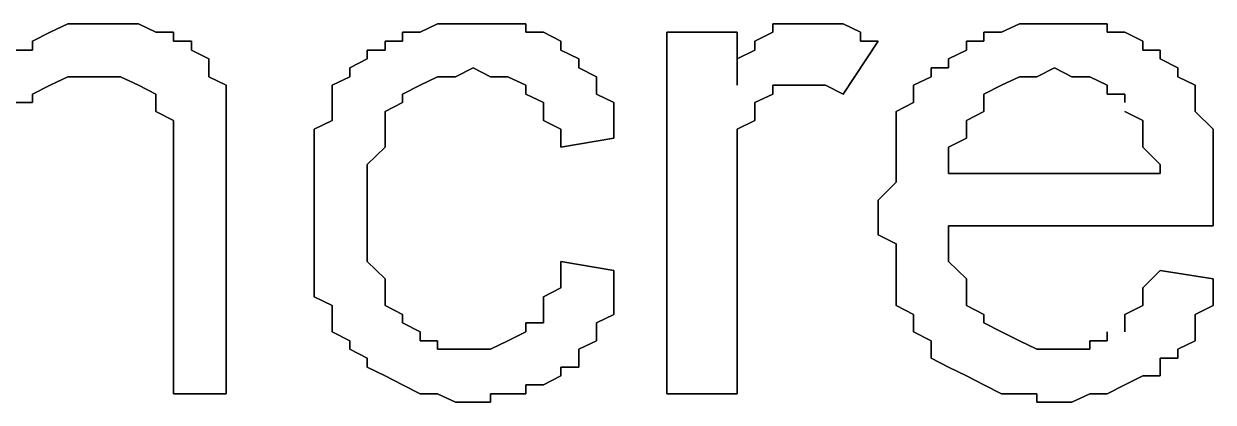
# Model space of a CAD drawing. Header units: metres. Extents: x 2.9 to 42.8, y 1.7 to 28.7.
# Drawn here: x 40.1938 to 40.4319, y 18.0887 to 18.1645 of the extents above; entities that cross this region are included whole.
import ezdxf

# ---------------------------------------------------------------- set-up
doc = ezdxf.new("R2010")
doc.units = ezdxf.units.M
doc.layers.add('GRIS', color=8, linetype='Continuous')

msp = doc.modelspace()

# ---------------------------------------------------------------- linework, layer by layer
at = {"layer": 'GRIS', "lineweight": -3}
for points in [[(40.2026, 18.1645), (40.199, 18.1628), (40.2026, 18.1645)], [(40.2061, 18.1645), (40.2026, 18.1645), (40.2061, 18.1645)], [(40.2096, 18.1645), (40.2061, 18.1645), (40.2096, 18.1645)], [(40.2131, 18.1645), (40.2096, 18.1645), (40.2131, 18.1645)], [(40.2167, 18.1645), (40.2131, 18.1645), (40.2167, 18.1645)], [(40.2202, 18.1628), (40.2167, 18.1645), (40.2202, 18.1628)], [(40.2766, 18.1645), (40.2731, 18.1628), (40.2766, 18.1645)], [(40.2802, 18.1645), (40.2766, 18.1645), (40.2802, 18.1645)], [(40.2837, 18.1645), (40.2802, 18.1645), (40.2837, 18.1645)], [(40.2872, 18.1645), (40.2837, 18.1645), (40.2872, 18.1645)], [(40.2907, 18.1645), (40.2872, 18.1645), (40.2907, 18.1645)], [(40.2943, 18.1645), (40.2907, 18.1645), (40.2943, 18.1645)], [(40.2943, 18.1628), (40.2943, 18.1645), (40.2943, 18.1628)], [(40.3472, 18.1645), (40.3437, 18.1645), (40.3472, 18.1645)], [(40.3437, 18.1645), (40.3437, 18.1628), (40.3437, 18.1645)], [(40.3507, 18.1645), (40.3472, 18.1645), (40.3507, 18.1645)], [(40.3543, 18.1645), (40.3507, 18.1645), (40.3543, 18.1645)], [(40.3578, 18.1645), (40.3543, 18.1645), (40.3578, 18.1645)], [(40.3613, 18.1628), (40.3578, 18.1645), (40.3613, 18.1628)], [(40.3931, 18.1645), (40.3895, 18.1628), (40.3931, 18.1645)], [(40.3966, 18.1645), (40.3931, 18.1645), (40.3966, 18.1645)], [(40.4001, 18.1645), (40.3966, 18.1645), (40.4001, 18.1645)], [(40.4036, 18.1645), (40.4001, 18.1645), (40.4036, 18.1645)], [(40.4072, 18.1645), (40.4036, 18.1645), (40.4072, 18.1645)], [(40.4107, 18.1645), (40.4072, 18.1645), (40.4107, 18.1645)], [(40.4107, 18.1628), (40.4107, 18.1645), (40.4107, 18.1628)], [(40.199, 18.1628), (40.1955, 18.161), (40.199, 18.1628)], [(40.2237, 18.1628), (40.2202, 18.1628), (40.2237, 18.1628)], [(40.2237, 18.161), (40.2237, 18.1628), (40.2237, 18.161)], [(40.2731, 18.1628), (40.2696, 18.1628), (40.2731, 18.1628)], [(40.2696, 18.1628), (40.2696, 18.161), (40.2696, 18.1628)], [(40.2978, 18.1628), (40.2943, 18.1628), (40.2978, 18.1628)], [(40.3013, 18.161), (40.2978, 18.1628), (40.3013, 18.161)], [(40.3366, 18.1628), (40.3225, 18.1628), (40.3366, 18.1628)], [(40.3225, 18.1628), (40.3225, 18.0904), (40.3225, 18.1628)], [(40.3366, 18.1522), (40.3366, 18.1628), (40.3366, 18.1522)], [(40.3437, 18.1628), (40.3401, 18.161), (40.3437, 18.1628)], [(40.3613, 18.161), (40.3613, 18.1628), (40.3613, 18.161)], [(40.3895, 18.1628), (40.386, 18.1628), (40.3895, 18.1628)], [(40.386, 18.1628), (40.386, 18.161), (40.386, 18.1628)], [(40.4142, 18.1628), (40.4107, 18.1628), (40.4142, 18.1628)], [(40.4178, 18.161), (40.4142, 18.1628), (40.4178, 18.161)], [(40.1955, 18.1592), (40.192, 18.1592), (40.1955, 18.1592)], [(40.1955, 18.161), (40.1955, 18.1592), (40.1955, 18.161)], [(40.2273, 18.161), (40.2237, 18.161), (40.2273, 18.161)], [(40.2273, 18.1592), (40.2273, 18.161), (40.2273, 18.1592)], [(40.2308, 18.1575), (40.2273, 18.1592), (40.2308, 18.1575)], [(40.2661, 18.1592), (40.2625, 18.1592), (40.2661, 18.1592)], [(40.2625, 18.1592), (40.2625, 18.1575), (40.2625, 18.1592)], [(40.2696, 18.161), (40.2661, 18.161), (40.2696, 18.161)], [(40.2661, 18.161), (40.2661, 18.1592), (40.2661, 18.161)], [(40.3013, 18.1592), (40.3013, 18.161), (40.3013, 18.1592)], [(40.3049, 18.1575), (40.3013, 18.1592), (40.3049, 18.1575)], [(40.3401, 18.1592), (40.3366, 18.1575), (40.3401, 18.1592)], [(40.3401, 18.161), (40.3401, 18.1592), (40.3401, 18.161)], [(40.3578, 18.1504), (40.3648, 18.161), (40.3578, 18.1504)], [(40.3648, 18.161), (40.3613, 18.161), (40.3648, 18.161)], [(40.3825, 18.1592), (40.3789, 18.1575), (40.3825, 18.1592)], [(40.386, 18.161), (40.3825, 18.161), (40.386, 18.161)], [(40.3825, 18.161), (40.3825, 18.1592), (40.3825, 18.161)], [(40.4178, 18.1592), (40.4178, 18.161), (40.4178, 18.1592)], [(40.4213, 18.1592), (40.4178, 18.1592), (40.4213, 18.1592)], [(40.4213, 18.1575), (40.4213, 18.1592), (40.4213, 18.1575)], [(40.2308, 18.1557), (40.2308, 18.1575), (40.2308, 18.1557)], [(40.2625, 18.1575), (40.259, 18.1557), (40.2625, 18.1575)], [(40.3049, 18.1557), (40.3049, 18.1575), (40.3049, 18.1557)], [(40.3366, 18.1575), (40.3366, 18.1557), (40.3366, 18.1575)], [(40.3789, 18.1575), (40.3789, 18.1557), (40.3789, 18.1575)], [(40.4248, 18.1557), (40.4213, 18.1575), (40.4248, 18.1557)], [(40.2308, 18.1539), (40.2308, 18.1557), (40.2308, 18.1539)], [(40.259, 18.1557), (40.259, 18.1539), (40.259, 18.1557)], [(40.2802, 18.1539), (40.2837, 18.1557), (40.2802, 18.1539)], [(40.2837, 18.1557), (40.2872, 18.1539), (40.2837, 18.1557)], [(40.3084, 18.1539), (40.3049, 18.1557), (40.3084, 18.1539)], [(40.3366, 18.1557), (40.3366, 18.1522), (40.3366, 18.1557)], [(40.3789, 18.1557), (40.3754, 18.1557), (40.3789, 18.1557)], [(40.3754, 18.1557), (40.3754, 18.1539), (40.3754, 18.1557)], [(40.3966, 18.1539), (40.4001, 18.1557), (40.3966, 18.1539)], [(40.4001, 18.1557), (40.4036, 18.1539), (40.4001, 18.1557)], [(40.4248, 18.1539), (40.4248, 18.1557), (40.4248, 18.1539)], [(40.1955, 18.1504), (40.199, 18.1522), (40.1955, 18.1504)], [(40.199, 18.1522), (40.2026, 18.1539), (40.199, 18.1522)], [(40.2026, 18.1539), (40.2061, 18.1539), (40.2026, 18.1539)], [(40.2061, 18.1539), (40.2096, 18.1539), (40.2061, 18.1539)], [(40.2096, 18.1539), (40.2131, 18.1539), (40.2096, 18.1539)], [(40.2131, 18.1539), (40.2167, 18.1522), (40.2131, 18.1539)], [(40.2167, 18.1522), (40.2202, 18.1504), (40.2167, 18.1522)], [(40.2343, 18.1522), (40.2308, 18.1539), (40.2343, 18.1522)], [(40.2343, 18.1504), (40.2343, 18.1522), (40.2343, 18.1504)], [(40.259, 18.1539), (40.2555, 18.1522), (40.259, 18.1539)], [(40.2555, 18.1522), (40.2555, 18.1504), (40.2555, 18.1522)], [(40.2696, 18.1504), (40.2731, 18.1522), (40.2696, 18.1504)], [(40.2731, 18.1522), (40.2766, 18.1539), (40.2731, 18.1522)], [(40.2766, 18.1539), (40.2802, 18.1539), (40.2766, 18.1539)], [(40.2872, 18.1539), (40.2907, 18.1539), (40.2872, 18.1539)], [(40.2907, 18.1539), (40.2943, 18.1522), (40.2907, 18.1539)], [(40.2943, 18.1522), (40.2943, 18.1504), (40.2943, 18.1522)], [(40.3084, 18.1522), (40.3084, 18.1539), (40.3084, 18.1522)], [(40.3084, 18.1504), (40.3084, 18.1522), (40.3084, 18.1504)], [(40.3437, 18.1504), (40.3437, 18.1522), (40.3437, 18.1504)], [(40.3437, 18.1522), (40.3472, 18.1522), (40.3437, 18.1522)], [(40.3472, 18.1522), (40.3507, 18.1522), (40.3472, 18.1522)], [(40.3507, 18.1522), (40.3543, 18.1522), (40.3507, 18.1522)], [(40.3543, 18.1522), (40.3578, 18.1504), (40.3543, 18.1522)], [(40.3754, 18.1539), (40.3719, 18.1522), (40.3754, 18.1539)], [(40.3719, 18.1522), (40.3719, 18.1504), (40.3719, 18.1522)], [(40.386, 18.1504), (40.3895, 18.1522), (40.386, 18.1504)], [(40.3895, 18.1522), (40.3931, 18.1539), (40.3895, 18.1522)], [(40.3931, 18.1539), (40.3966, 18.1539), (40.3931, 18.1539)], [(40.4036, 18.1539), (40.4072, 18.1539), (40.4036, 18.1539)], [(40.4072, 18.1539), (40.4107, 18.1522), (40.4072, 18.1539)], [(40.4107, 18.1522), (40.4107, 18.1504), (40.4107, 18.1522)], [(40.4283, 18.1522), (40.4248, 18.1539), (40.4283, 18.1522)], [(40.4283, 18.1504), (40.4283, 18.1522), (40.4283, 18.1504)], [(40.1955, 18.1487), (40.1955, 18.1504), (40.1955, 18.1487)], [(40.2202, 18.1504), (40.2202, 18.1487), (40.2202, 18.1504)], [(40.2343, 18.1469), (40.2343, 18.1504), (40.2343, 18.1469)], [(40.2555, 18.1504), (40.2555, 18.1469), (40.2555, 18.1504)], [(40.2696, 18.1487), (40.2696, 18.1504), (40.2696, 18.1487)], [(40.2943, 18.1504), (40.2978, 18.1487), (40.2943, 18.1504)], [(40.3119, 18.1487), (40.3084, 18.1504), (40.3119, 18.1487)], [(40.3401, 18.1487), (40.3437, 18.1504), (40.3401, 18.1487)], [(40.3719, 18.1504), (40.3719, 18.1487), (40.3719, 18.1504)], [(40.386, 18.1487), (40.386, 18.1504), (40.386, 18.1487)], [(40.4107, 18.1504), (40.4142, 18.1504), (40.4107, 18.1504)], [(40.4142, 18.1504), (40.4142, 18.1487), (40.4142, 18.1504)], [(40.4283, 18.1487), (40.4283, 18.1504), (40.4283, 18.1487)], [(40.192, 18.1487), (40.1955, 18.1487), (40.192, 18.1487)], [(40.2202, 18.1487), (40.2202, 18.1469), (40.2202, 18.1487)], [(40.2661, 18.1469), (40.2696, 18.1487), (40.2661, 18.1469)], [(40.2978, 18.1487), (40.2978, 18.1469), (40.2978, 18.1487)], [(40.3119, 18.1451), (40.3119, 18.1487), (40.3119, 18.1451)], [(40.3401, 18.1469), (40.3401, 18.1487), (40.3401, 18.1469)], [(40.3719, 18.1487), (40.3684, 18.1469), (40.3719, 18.1487)], [(40.386, 18.1469), (40.386, 18.1487), (40.386, 18.1469)], [(40.4283, 18.1469), (40.4283, 18.1487), (40.4283, 18.1469)], [(40.2202, 18.1469), (40.2237, 18.1451), (40.2202, 18.1469)], [(40.2237, 18.1451), (40.2237, 18.1434), (40.2237, 18.1451)], [(40.2343, 18.1451), (40.2343, 18.1469), (40.2343, 18.1451)], [(40.2343, 18.1434), (40.2343, 18.1451), (40.2343, 18.1434)], [(40.2555, 18.1451), (40.2519, 18.1434), (40.2555, 18.1451)], [(40.2555, 18.1469), (40.2555, 18.1451), (40.2555, 18.1469)], [(40.2661, 18.1451), (40.2661, 18.1469), (40.2661, 18.1451)], [(40.2661, 18.1434), (40.2661, 18.1451), (40.2661, 18.1434)], [(40.2978, 18.1469), (40.2978, 18.1451), (40.2978, 18.1469)], [(40.2978, 18.1451), (40.3013, 18.1434), (40.2978, 18.1451)], [(40.3119, 18.1434), (40.3119, 18.1451), (40.3119, 18.1434)], [(40.3366, 18.1434), (40.3401, 18.1451), (40.3366, 18.1434)], [(40.3401, 18.1451), (40.3401, 18.1469), (40.3401, 18.1451)], [(40.3684, 18.1469), (40.3684, 18.1434), (40.3684, 18.1469)], [(40.3825, 18.1451), (40.386, 18.1469), (40.3825, 18.1451)], [(40.3825, 18.1434), (40.3825, 18.1451), (40.3825, 18.1434)], [(40.4142, 18.1469), (40.4178, 18.1451), (40.4142, 18.1469)], [(40.4178, 18.1451), (40.4178, 18.1434), (40.4178, 18.1451)], [(40.4319, 18.1434), (40.4283, 18.1469), (40.4319, 18.1434)], [(40.2237, 18.1434), (40.2237, 18.1398), (40.2237, 18.1434)], [(40.2343, 18.1416), (40.2343, 18.1434), (40.2343, 18.1416)], [(40.2519, 18.1434), (40.2519, 18.1416), (40.2519, 18.1434)], [(40.2661, 18.1416), (40.2661, 18.1434), (40.2661, 18.1416)], [(40.3013, 18.1434), (40.3013, 18.1398), (40.3013, 18.1434)], [(40.3119, 18.1416), (40.3119, 18.1434), (40.3119, 18.1416)], [(40.3366, 18.1416), (40.3366, 18.1434), (40.3366, 18.1416)], [(40.3684, 18.1434), (40.3684, 18.1416), (40.3684, 18.1434)], [(40.3825, 18.1416), (40.3825, 18.1434), (40.3825, 18.1416)], [(40.4178, 18.1434), (40.4178, 18.1416), (40.4178, 18.1434)], [(40.4319, 18.1416), (40.4319, 18.1434), (40.4319, 18.1416)], [(40.2343, 18.1381), (40.2343, 18.1416), (40.2343, 18.1381)], [(40.2519, 18.1416), (40.2519, 18.1398), (40.2519, 18.1416)], [(40.2661, 18.1398), (40.2661, 18.1416), (40.2661, 18.1398)], [(40.3013, 18.1398), (40.3119, 18.1416), (40.3013, 18.1398)], [(40.3366, 18.1381), (40.3366, 18.1416), (40.3366, 18.1381)], [(40.3684, 18.1416), (40.3684, 18.1398), (40.3684, 18.1416)], [(40.3789, 18.1398), (40.3825, 18.1416), (40.3789, 18.1398)], [(40.4178, 18.1416), (40.4178, 18.1398), (40.4178, 18.1416)], [(40.4319, 18.1398), (40.4319, 18.1416), (40.4319, 18.1398)], [(40.2237, 18.1398), (40.2237, 18.1381), (40.2237, 18.1398)], [(40.2237, 18.1381), (40.2237, 18.1345), (40.2237, 18.1381)], [(40.2343, 18.1363), (40.2343, 18.1381), (40.2343, 18.1363)], [(40.2519, 18.1398), (40.2519, 18.1363), (40.2519, 18.1398)], [(40.2625, 18.1363), (40.2661, 18.1398), (40.2625, 18.1363)], [(40.3366, 18.1363), (40.3366, 18.1381), (40.3366, 18.1363)], [(40.3684, 18.1398), (40.3684, 18.1363), (40.3684, 18.1398)], [(40.3789, 18.1363), (40.3789, 18.1398), (40.3789, 18.1363)], [(40.4178, 18.1398), (40.4213, 18.1363), (40.4178, 18.1398)], [(40.4319, 18.1363), (40.4319, 18.1398), (40.4319, 18.1363)], [(40.2343, 18.0904), (40.2343, 18.1363), (40.2343, 18.0904)], [(40.2519, 18.1363), (40.2519, 18.1345), (40.2519, 18.1363)], [(40.2625, 18.1345), (40.2625, 18.1363), (40.2625, 18.1345)], [(40.3366, 18.1345), (40.3366, 18.1363), (40.3366, 18.1345)], [(40.3684, 18.1363), (40.3684, 18.1345), (40.3684, 18.1363)], [(40.3789, 18.1345), (40.3789, 18.1363), (40.3789, 18.1345)], [(40.4213, 18.1363), (40.4213, 18.1345), (40.4213, 18.1363)], [(40.4319, 18.1345), (40.4319, 18.1363), (40.4319, 18.1345)], [(40.2237, 18.1345), (40.2237, 18.0904), (40.2237, 18.1345)], [(40.2519, 18.1345), (40.2519, 18.1328), (40.2519, 18.1345)], [(40.2519, 18.1328), (40.2519, 18.1292), (40.2519, 18.1328)], [(40.2625, 18.131), (40.2625, 18.1345), (40.2625, 18.131)], [(40.3366, 18.131), (40.3366, 18.1345), (40.3366, 18.131)], [(40.3684, 18.1328), (40.3648, 18.1292), (40.3684, 18.1328)], [(40.3684, 18.1345), (40.3684, 18.1328), (40.3684, 18.1345)], [(40.4213, 18.1345), (40.3789, 18.1345), (40.4213, 18.1345)], [(40.4319, 18.131), (40.4319, 18.1345), (40.4319, 18.131)], [(40.2625, 18.1292), (40.2625, 18.131), (40.2625, 18.1292)], [(40.3366, 18.1292), (40.3366, 18.131), (40.3366, 18.1292)], [(40.4319, 18.1292), (40.4319, 18.131), (40.4319, 18.1292)], [(40.2519, 18.1292), (40.2519, 18.1275), (40.2519, 18.1292)], [(40.2625, 18.1275), (40.2625, 18.1292), (40.2625, 18.1275)], [(40.3366, 18.0904), (40.3366, 18.1292), (40.3366, 18.0904)], [(40.3648, 18.1292), (40.3648, 18.1257), (40.3648, 18.1292)], [(40.4319, 18.1275), (40.4319, 18.1292), (40.4319, 18.1275)], [(40.2519, 18.1275), (40.2519, 18.1257), (40.2519, 18.1275)], [(40.2519, 18.1257), (40.2519, 18.1222), (40.2519, 18.1257)], [(40.2625, 18.124), (40.2625, 18.1275), (40.2625, 18.124)], [(40.3648, 18.1257), (40.3648, 18.1222), (40.3648, 18.1257)], [(40.4319, 18.1257), (40.4319, 18.1275), (40.4319, 18.1257)], [(40.4319, 18.124), (40.4319, 18.1257), (40.4319, 18.124)], [(40.2625, 18.1222), (40.2625, 18.124), (40.2625, 18.1222)], [(40.3789, 18.1204), (40.3789, 18.124), (40.3789, 18.1204)], [(40.3789, 18.124), (40.4319, 18.124), (40.3789, 18.124)], [(40.2519, 18.1222), (40.2519, 18.1204), (40.2519, 18.1222)], [(40.2625, 18.1187), (40.2625, 18.1222), (40.2625, 18.1187)], [(40.3648, 18.1222), (40.3684, 18.1204), (40.3648, 18.1222)], [(40.2519, 18.1204), (40.2519, 18.1169), (40.2519, 18.1204)], [(40.2625, 18.1169), (40.2625, 18.1187), (40.2625, 18.1169)], [(40.3684, 18.1204), (40.3684, 18.1169), (40.3684, 18.1204)], [(40.3789, 18.1187), (40.3789, 18.1204), (40.3789, 18.1187)], [(40.3789, 18.1169), (40.3789, 18.1187), (40.3789, 18.1169)], [(40.2519, 18.1169), (40.2519, 18.1151), (40.2519, 18.1169)], [(40.2661, 18.1134), (40.2625, 18.1169), (40.2661, 18.1134)], [(40.3013, 18.1169), (40.3013, 18.1134), (40.3013, 18.1169)], [(40.3119, 18.1151), (40.3013, 18.1169), (40.3119, 18.1151)], [(40.3684, 18.1169), (40.3684, 18.1151), (40.3684, 18.1169)], [(40.3825, 18.1134), (40.3789, 18.1169), (40.3825, 18.1134)], [(40.2519, 18.1151), (40.2519, 18.1116), (40.2519, 18.1151)], [(40.3119, 18.1134), (40.3119, 18.1151), (40.3119, 18.1134)], [(40.3684, 18.1151), (40.3684, 18.1134), (40.3684, 18.1151)], [(40.4213, 18.1151), (40.4178, 18.1116), (40.4213, 18.1151)], [(40.4319, 18.1134), (40.4213, 18.1151), (40.4319, 18.1134)], [(40.2519, 18.1116), (40.2519, 18.1098), (40.2519, 18.1116)], [(40.2661, 18.1116), (40.2661, 18.1134), (40.2661, 18.1116)], [(40.2661, 18.1098), (40.2661, 18.1116), (40.2661, 18.1098)], [(40.3013, 18.1116), (40.2978, 18.1098), (40.3013, 18.1116)], [(40.3013, 18.1134), (40.3013, 18.1116), (40.3013, 18.1134)], [(40.3119, 18.1116), (40.3119, 18.1134), (40.3119, 18.1116)], [(40.3119, 18.1081), (40.3119, 18.1116), (40.3119, 18.1081)], [(40.3684, 18.1134), (40.3684, 18.1098), (40.3684, 18.1134)], [(40.3825, 18.1116), (40.3825, 18.1134), (40.3825, 18.1116)], [(40.3825, 18.1098), (40.3825, 18.1116), (40.3825, 18.1098)], [(40.4178, 18.1116), (40.4178, 18.1098), (40.4178, 18.1116)], [(40.4319, 18.1098), (40.4319, 18.1134), (40.4319, 18.1098)], [(40.2519, 18.1098), (40.2555, 18.1081), (40.2519, 18.1098)], [(40.2661, 18.1081), (40.2661, 18.1098), (40.2661, 18.1081)], [(40.2978, 18.1098), (40.2978, 18.1063), (40.2978, 18.1098)], [(40.3684, 18.1098), (40.3684, 18.1081), (40.3684, 18.1098)], [(40.3825, 18.1081), (40.3825, 18.1098), (40.3825, 18.1081)], [(40.4178, 18.1098), (40.4178, 18.1081), (40.4178, 18.1098)], [(40.4319, 18.1081), (40.4319, 18.1098), (40.4319, 18.1081)], [(40.2555, 18.1081), (40.2555, 18.1063), (40.2555, 18.1081)], [(40.2696, 18.1063), (40.2661, 18.1081), (40.2696, 18.1063)], [(40.3119, 18.1063), (40.3119, 18.1081), (40.3119, 18.1063)], [(40.3684, 18.1081), (40.3719, 18.1063), (40.3684, 18.1081)], [(40.386, 18.1063), (40.3825, 18.1081), (40.386, 18.1063)], [(40.4178, 18.1081), (40.4142, 18.1063), (40.4178, 18.1081)], [(40.4283, 18.1063), (40.4319, 18.1081), (40.4283, 18.1063)], [(40.2555, 18.1063), (40.2555, 18.1046), (40.2555, 18.1063)], [(40.2555, 18.1046), (40.2555, 18.1028), (40.2555, 18.1046)], [(40.2696, 18.1046), (40.2696, 18.1063), (40.2696, 18.1046)], [(40.2731, 18.1028), (40.2696, 18.1046), (40.2731, 18.1028)], [(40.2978, 18.1046), (40.2943, 18.1046), (40.2978, 18.1046)], [(40.2943, 18.1046), (40.2943, 18.1028), (40.2943, 18.1046)], [(40.2978, 18.1063), (40.2978, 18.1046), (40.2978, 18.1063)], [(40.3084, 18.1046), (40.3119, 18.1063), (40.3084, 18.1046)], [(40.3084, 18.1028), (40.3084, 18.1046), (40.3084, 18.1028)], [(40.3719, 18.1063), (40.3719, 18.1046), (40.3719, 18.1063)], [(40.3719, 18.1046), (40.3719, 18.1028), (40.3719, 18.1046)], [(40.386, 18.1046), (40.386, 18.1063), (40.386, 18.1046)], [(40.3895, 18.1028), (40.386, 18.1046), (40.3895, 18.1028)], [(40.4142, 18.1063), (40.4142, 18.1046), (40.4142, 18.1063)], [(40.4142, 18.1046), (40.4142, 18.1028), (40.4142, 18.1046)], [(40.4283, 18.1028), (40.4283, 18.1063), (40.4283, 18.1028)], [(40.2555, 18.1028), (40.259, 18.101), (40.2555, 18.1028)], [(40.2731, 18.101), (40.2731, 18.1028), (40.2731, 18.101)], [(40.2943, 18.1028), (40.2907, 18.101), (40.2943, 18.1028)], [(40.3084, 18.101), (40.3084, 18.1028), (40.3084, 18.101)], [(40.3719, 18.1028), (40.3754, 18.101), (40.3719, 18.1028)], [(40.3931, 18.101), (40.3895, 18.1028), (40.3931, 18.101)], [(40.4107, 18.1028), (40.4107, 18.101), (40.4107, 18.1028)], [(40.4283, 18.101), (40.4283, 18.1028), (40.4283, 18.101)], [(40.259, 18.101), (40.259, 18.0993), (40.259, 18.101)], [(40.2766, 18.101), (40.2731, 18.101), (40.2766, 18.101)], [(40.2766, 18.0993), (40.2766, 18.101), (40.2766, 18.0993)], [(40.2907, 18.101), (40.2872, 18.0993), (40.2907, 18.101)], [(40.3049, 18.0993), (40.3084, 18.101), (40.3049, 18.0993)], [(40.3754, 18.101), (40.3754, 18.0993), (40.3754, 18.101)], [(40.3966, 18.0993), (40.3931, 18.101), (40.3966, 18.0993)], [(40.4107, 18.101), (40.4072, 18.101), (40.4107, 18.101)], [(40.4072, 18.101), (40.4072, 18.0993), (40.4072, 18.101)], [(40.4248, 18.0993), (40.4283, 18.101), (40.4248, 18.0993)], [(40.259, 18.0993), (40.2625, 18.0975), (40.259, 18.0993)], [(40.2625, 18.0975), (40.2625, 18.0957), (40.2625, 18.0975)], [(40.2802, 18.0993), (40.2766, 18.0993), (40.2802, 18.0993)], [(40.2837, 18.0993), (40.2802, 18.0993), (40.2837, 18.0993)], [(40.2872, 18.0993), (40.2837, 18.0993), (40.2872, 18.0993)], [(40.3049, 18.0975), (40.3049, 18.0993), (40.3049, 18.0975)], [(40.3049, 18.0957), (40.3049, 18.0975), (40.3049, 18.0957)], [(40.3754, 18.0993), (40.3754, 18.0975), (40.3754, 18.0993)], [(40.3754, 18.0975), (40.3789, 18.0957), (40.3754, 18.0975)], [(40.4001, 18.0993), (40.3966, 18.0993), (40.4001, 18.0993)], [(40.4036, 18.0993), (40.4001, 18.0993), (40.4036, 18.0993)], [(40.4072, 18.0993), (40.4036, 18.0993), (40.4072, 18.0993)], [(40.4213, 18.0957), (40.4213, 18.0975), (40.4213, 18.0957)], [(40.4213, 18.0975), (40.4248, 18.0975), (40.4213, 18.0975)], [(40.4248, 18.0975), (40.4248, 18.0993), (40.4248, 18.0975)], [(40.2625, 18.0957), (40.2661, 18.094), (40.2625, 18.0957)], [(40.3013, 18.094), (40.3013, 18.0957), (40.3013, 18.094)], [(40.3013, 18.0957), (40.3049, 18.0957), (40.3013, 18.0957)], [(40.3789, 18.0957), (40.3825, 18.094), (40.3789, 18.0957)], [(40.4213, 18.094), (40.4213, 18.0957), (40.4213, 18.094)], [(40.2661, 18.094), (40.2696, 18.0922), (40.2661, 18.094)], [(40.2978, 18.0922), (40.3013, 18.094), (40.2978, 18.0922)], [(40.3825, 18.094), (40.386, 18.0922), (40.3825, 18.094)], [(40.4142, 18.0922), (40.4178, 18.094), (40.4142, 18.0922)], [(40.4178, 18.094), (40.4213, 18.094), (40.4178, 18.094)], [(40.2237, 18.0904), (40.2343, 18.0904), (40.2237, 18.0904)], [(40.2696, 18.0922), (40.2731, 18.0904), (40.2696, 18.0922)], [(40.2731, 18.0904), (40.2766, 18.0904), (40.2731, 18.0904)], [(40.2766, 18.0904), (40.2802, 18.0887), (40.2766, 18.0904)], [(40.2872, 18.0887), (40.2872, 18.0904), (40.2872, 18.0887)], [(40.2872, 18.0904), (40.2907, 18.0904), (40.2872, 18.0904)], [(40.2907, 18.0904), (40.2943, 18.0904), (40.2907, 18.0904)], [(40.2943, 18.0904), (40.2943, 18.0922), (40.2943, 18.0904)], [(40.2943, 18.0922), (40.2978, 18.0922), (40.2943, 18.0922)], [(40.3225, 18.0904), (40.3366, 18.0904), (40.3225, 18.0904)], [(40.386, 18.0922), (40.3895, 18.0904), (40.386, 18.0922)], [(40.3895, 18.0904), (40.3931, 18.0904), (40.3895, 18.0904)], [(40.3931, 18.0904), (40.3966, 18.0904), (40.3931, 18.0904)], [(40.3966, 18.0904), (40.3966, 18.0887), (40.3966, 18.0904)], [(40.4036, 18.0887), (40.4072, 18.0904), (40.4036, 18.0887)], [(40.4072, 18.0904), (40.4107, 18.0904), (40.4072, 18.0904)], [(40.4107, 18.0904), (40.4142, 18.0922), (40.4107, 18.0904)], [(40.2802, 18.0887), (40.2837, 18.0887), (40.2802, 18.0887)], [(40.2837, 18.0887), (40.2872, 18.0887), (40.2837, 18.0887)], [(40.3966, 18.0887), (40.4001, 18.0887), (40.3966, 18.0887)], [(40.4001, 18.0887), (40.4036, 18.0887), (40.4001, 18.0887)]]:
    msp.add_lwpolyline(points, dxfattribs=at)

doc.saveas('drawing.dxf')
